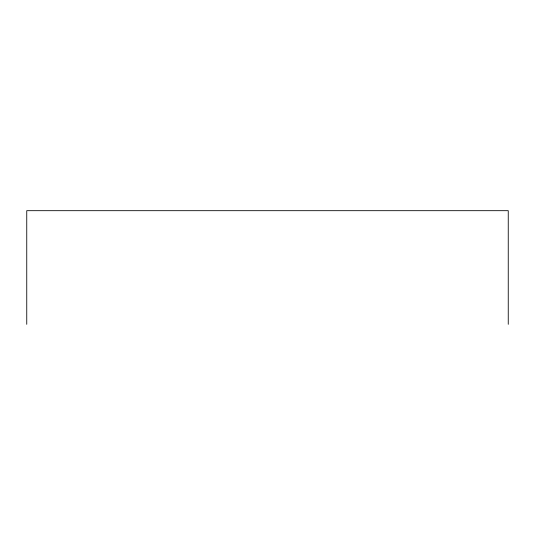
<?xml version="1.0" encoding="UTF-8"?>
<svg xmlns="http://www.w3.org/2000/svg" width="535" height="535" viewBox="0 0 535 535"><rect width="100%" height="100%" fill="white"/><g stroke="black" fill="none" stroke-linecap="round" stroke-linejoin="round"><path stroke-width="0.8" d="M508.25 324.317L508.25 210.683L26.75 210.683L26.75 324.317"/></g></svg>
